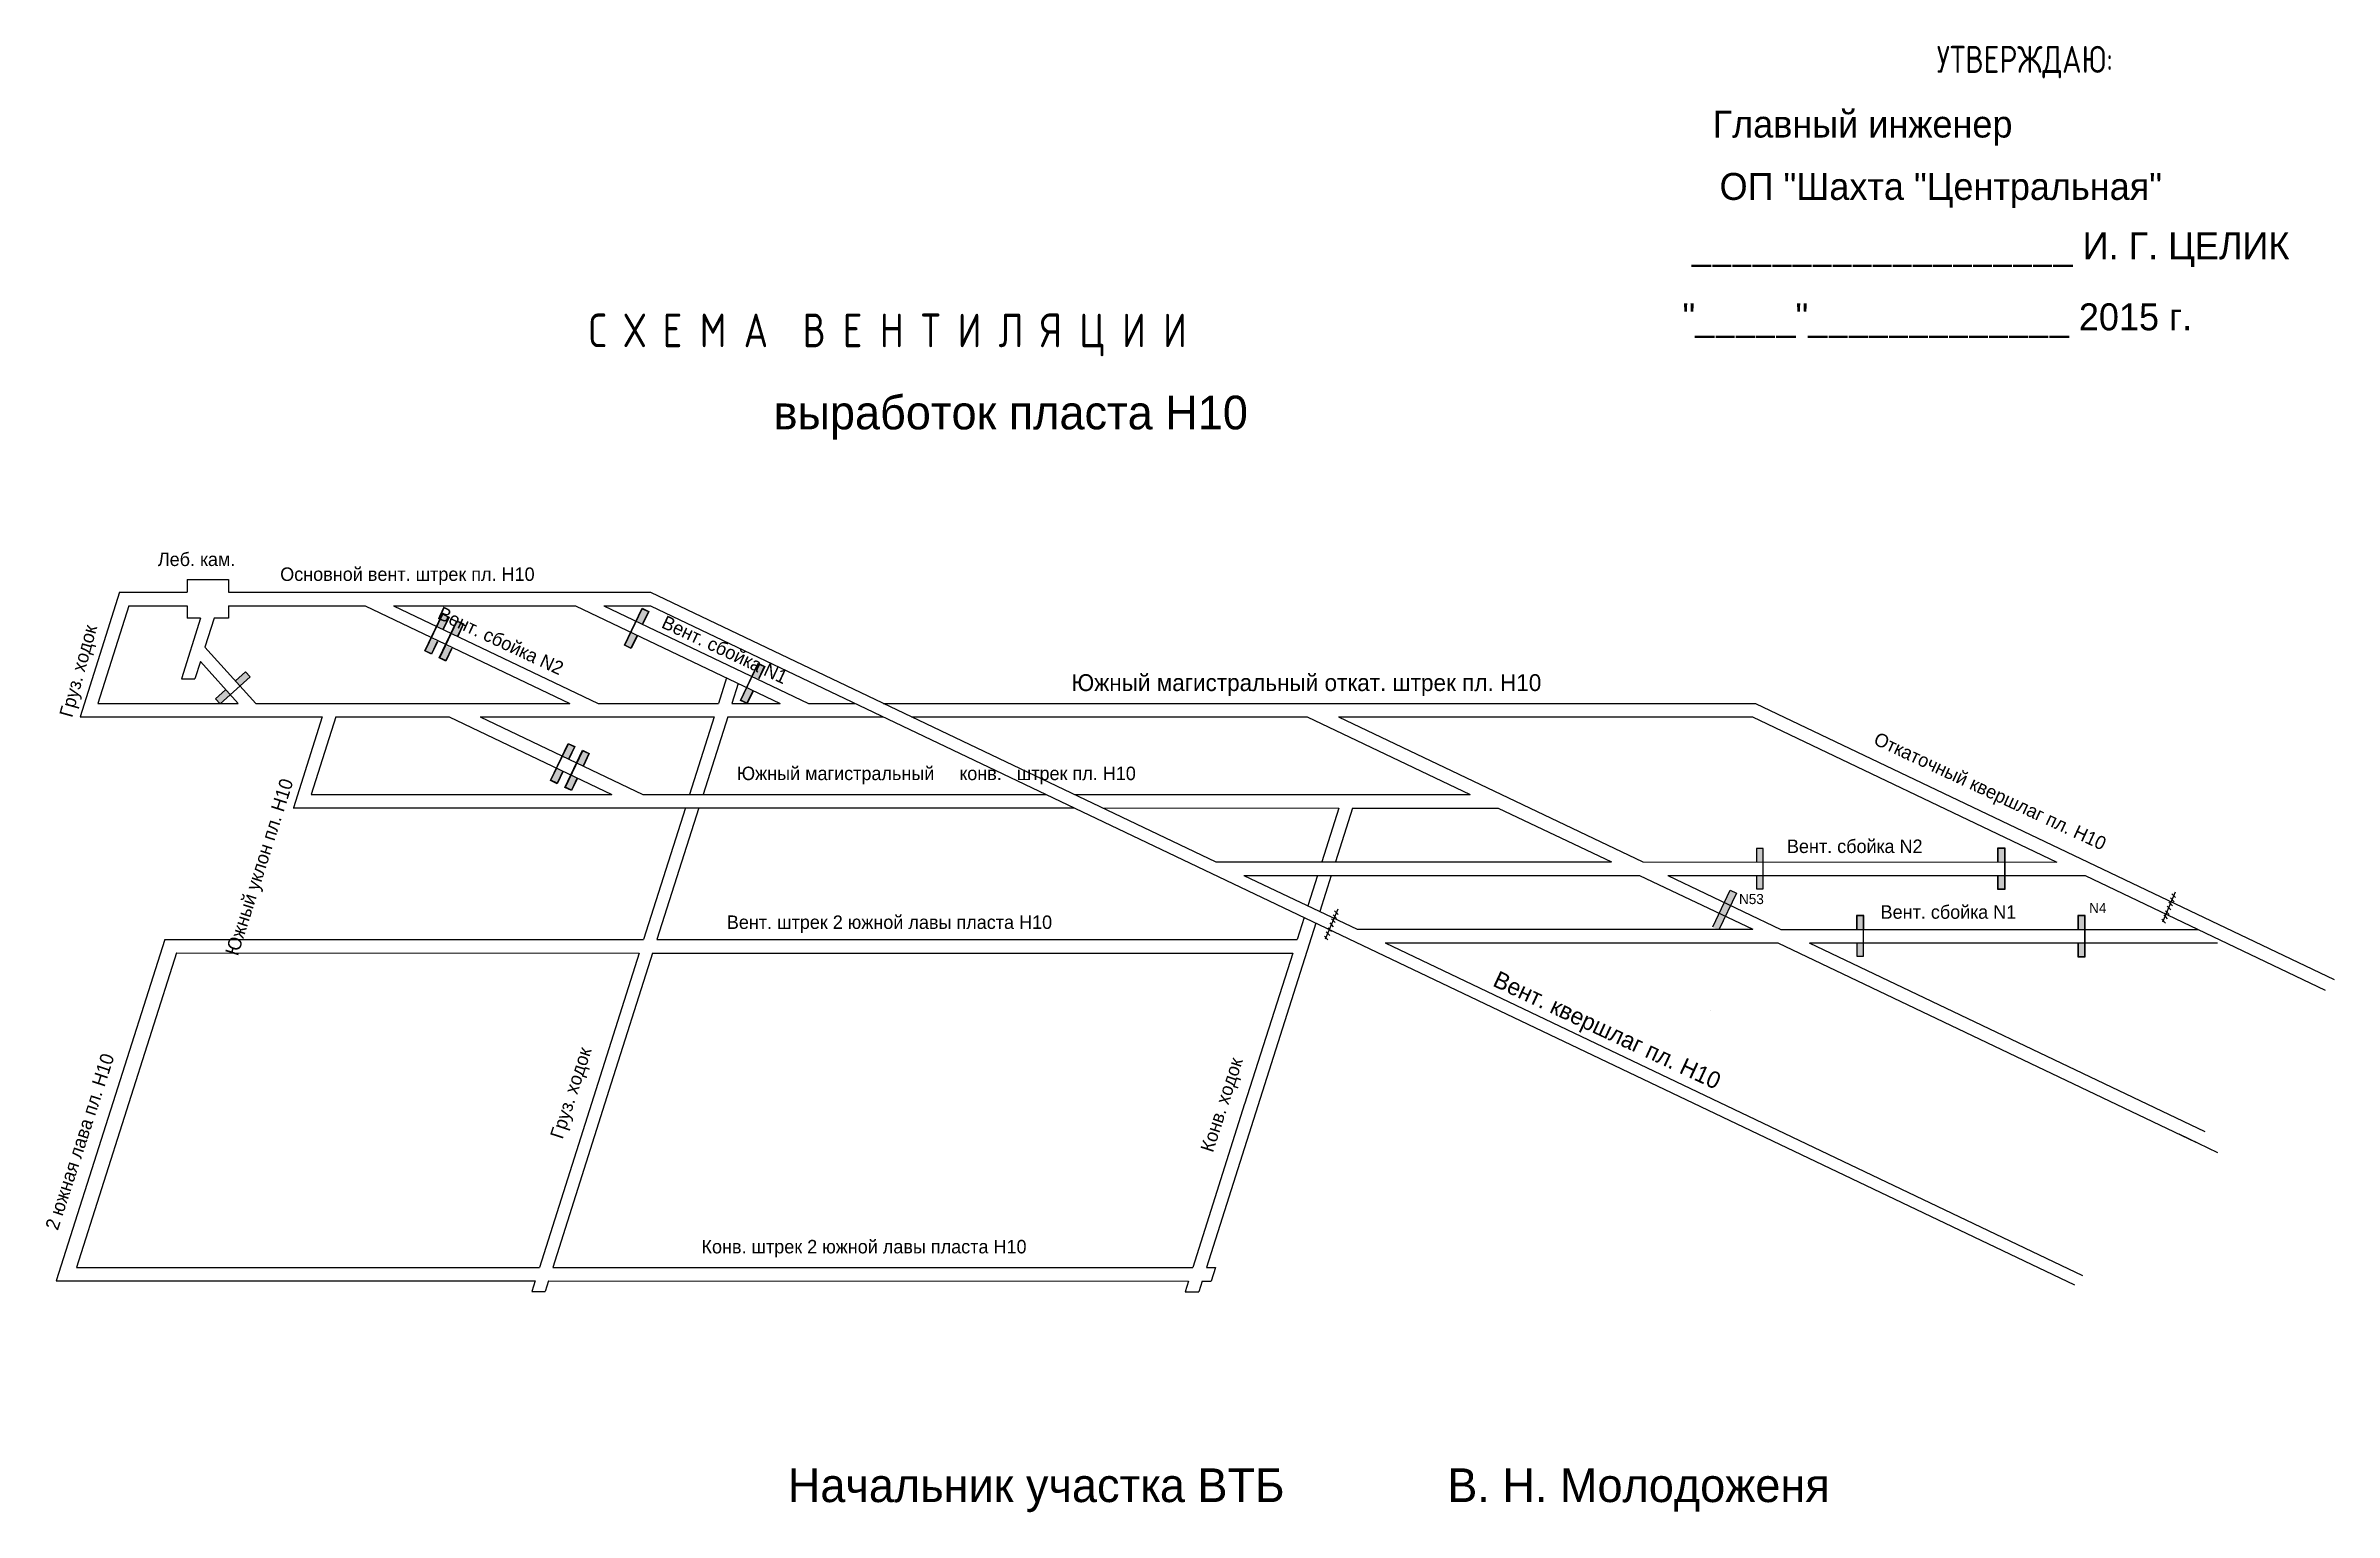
# Model space of a CAD drawing. Header units: millimetres. Extents: x -1190 to -511, y -193 to 242.
import ezdxf

# ---------------------------------------------------------------- set-up
doc = ezdxf.new("R2010")
doc.units = ezdxf.units.MM
for name, color, linetype in [('Двери', 7, 'Continuous'), ('Номера перемычек', 7, 'Continuous'), ('Перемычки', 7, 'Continuous')]:
    doc.layers.add(name, color=color, linetype=linetype)
doc.styles.add('ESKD', font='Eskdwin')

msp = doc.modelspace()

# ---------------------------------------------------------------- hatches: boundary and pattern name
at = {"layer": 'Двери'}
h = msp.add_hatch(color=256, dxfattribs=at)
h.paths.add_polyline_path([(-1013.07, 70.71), (-1011.3, 74.42), (-1013.29, 75.36), (-1015.05, 71.66), (-1014.96, 71.62), (-1013.24, 75.23), (-1011.44, 74.37), (-1013.16, 70.76)])
h.paths.add_polyline_path([(-1016.69, 68.01), (-1014.96, 71.62), (-1015.05, 71.66), (-1016.78, 68.05)])
h.paths.add_polyline_path([(-1016.55, 63.4), (-1014.79, 67.1), (-1014.88, 67.15), (-1016.6, 63.54), (-1018.41, 64.4), (-1016.69, 68.01), (-1016.78, 68.05), (-1018.54, 64.35)])
h = msp.add_hatch(color=3, dxfattribs=at)
h.paths.add_polyline_path([(-1011.44, 74.37), (-1013.24, 75.23), (-1014.96, 71.62), (-1013.16, 70.76)])
h.paths.add_polyline_path([(-1018.41, 64.4), (-1016.6, 63.54), (-1014.88, 67.15), (-1016.69, 68.01)])
h = msp.add_hatch(color=256, dxfattribs=at)
h.paths.add_polyline_path([(-1072.32, 69.04), (-1070.56, 72.74), (-1072.54, 73.69), (-1074.31, 69.99), (-1074.22, 69.95), (-1072.49, 73.56), (-1070.69, 72.7), (-1072.41, 69.09)])
h.paths.add_polyline_path([(-1075.94, 66.34), (-1074.22, 69.95), (-1074.31, 69.99), (-1076.03, 66.38)])
h.paths.add_polyline_path([(-1075.81, 61.73), (-1074.04, 65.43), (-1074.13, 65.48), (-1075.85, 61.87), (-1077.66, 62.73), (-1075.94, 66.34), (-1076.03, 66.38), (-1077.79, 62.68)])
h = msp.add_hatch(color=3, dxfattribs=at)
h.paths.add_polyline_path([(-1070.69, 72.7), (-1072.49, 73.56), (-1074.22, 69.95), (-1072.41, 69.09)])
h.paths.add_polyline_path([(-1077.66, 62.73), (-1075.85, 61.87), (-1074.13, 65.48), (-1075.94, 66.34)])
h = msp.add_hatch(color=256, dxfattribs=at)
h.paths.add_polyline_path([(-1068.04, 67), (-1066.28, 70.7), (-1068.26, 71.65), (-1070.03, 67.95), (-1069.94, 67.91), (-1068.22, 71.52), (-1066.41, 70.65), (-1068.13, 67.04)])
h.paths.add_polyline_path([(-1071.66, 64.29), (-1069.94, 67.91), (-1070.03, 67.95), (-1071.75, 64.34)])
h.paths.add_polyline_path([(-1071.53, 59.69), (-1069.76, 63.39), (-1069.85, 63.43), (-1071.58, 59.82), (-1073.38, 60.68), (-1071.66, 64.29), (-1071.75, 64.34), (-1073.51, 60.64)])
h = msp.add_hatch(color=3, dxfattribs=at)
h.paths.add_polyline_path([(-1066.41, 70.65), (-1068.22, 71.52), (-1069.94, 67.91), (-1068.13, 67.04)])
h.paths.add_polyline_path([(-1073.38, 60.68), (-1071.58, 59.82), (-1069.85, 63.43), (-1071.66, 64.29)])
h = msp.add_hatch(color=256, dxfattribs=at)
h.paths.add_polyline_path([(-1134.04, 53.88), (-1131, 56.64), (-1129.53, 55.01), (-1132.56, 52.25), (-1132.63, 52.33), (-1129.67, 55.01), (-1131.01, 56.49), (-1133.97, 53.81)])
h.paths.add_polyline_path([(-1135.59, 49.64), (-1132.63, 52.33), (-1132.56, 52.25), (-1135.53, 49.56)])
h.paths.add_polyline_path([(-1140.04, 48.44), (-1137, 51.19), (-1136.94, 51.12), (-1139.9, 48.43), (-1138.56, 46.95), (-1135.59, 49.64), (-1135.53, 49.56), (-1138.56, 46.81)])
h = msp.add_hatch(color=3, dxfattribs=at)
h.paths.add_polyline_path([(-1131.01, 56.49), (-1129.67, 55.01), (-1132.63, 52.33), (-1133.97, 53.81)])
h.paths.add_polyline_path([(-1138.56, 46.95), (-1139.9, 48.43), (-1136.94, 51.12), (-1135.59, 49.64)])
h = msp.add_hatch(color=256, dxfattribs=at)
h.paths.add_polyline_path([(-978.65, 54.36), (-976.89, 58.06), (-978.87, 59.01), (-980.64, 55.31), (-980.55, 55.27), (-978.82, 58.88), (-977.02, 58.02), (-978.74, 54.41)])
h.paths.add_polyline_path([(-982.27, 51.66), (-980.55, 55.27), (-980.64, 55.31), (-982.36, 51.7)])
h.paths.add_polyline_path([(-982.14, 47.05), (-980.37, 50.75), (-980.46, 50.8), (-982.18, 47.19), (-983.99, 48.05), (-982.27, 51.66), (-982.36, 51.7), (-984.12, 48)])
h = msp.add_hatch(color=3, dxfattribs=at)
h.paths.add_polyline_path([(-977.02, 58.02), (-978.82, 58.88), (-980.55, 55.27), (-978.74, 54.41)])
h.paths.add_polyline_path([(-983.99, 48.05), (-982.18, 47.19), (-980.46, 50.8), (-982.27, 51.66)])
h = msp.add_hatch(color=256, dxfattribs=at)
h.paths.add_polyline_path([(-1035.02, 30.59), (-1033.26, 34.29), (-1035.24, 35.24), (-1037.01, 31.54), (-1036.92, 31.5), (-1035.19, 35.11), (-1033.39, 34.25), (-1035.11, 30.64)])
h.paths.add_polyline_path([(-1038.64, 27.89), (-1036.92, 31.5), (-1037.01, 31.54), (-1038.73, 27.93)])
h.paths.add_polyline_path([(-1038.51, 23.28), (-1036.74, 26.98), (-1036.83, 27.03), (-1038.55, 23.42), (-1040.36, 24.28), (-1038.64, 27.89), (-1038.73, 27.93), (-1040.49, 24.23)])
h = msp.add_hatch(color=3, dxfattribs=at)
h.paths.add_polyline_path([(-1033.39, 34.25), (-1035.19, 35.11), (-1036.92, 31.5), (-1035.11, 30.64)])
h.paths.add_polyline_path([(-1040.36, 24.28), (-1038.55, 23.42), (-1036.83, 27.03), (-1038.64, 27.89)])
h = msp.add_hatch(color=256, dxfattribs=at)
h.paths.add_polyline_path([(-1030.74, 28.55), (-1028.98, 32.25), (-1030.96, 33.2), (-1032.73, 29.5), (-1032.64, 29.45), (-1030.92, 33.06), (-1029.11, 32.2), (-1030.83, 28.59)])
h.paths.add_polyline_path([(-1034.36, 25.84), (-1032.64, 29.45), (-1032.73, 29.5), (-1034.45, 25.89)])
h.paths.add_polyline_path([(-1034.23, 21.24), (-1032.46, 24.94), (-1032.55, 24.98), (-1034.28, 21.37), (-1036.08, 22.23), (-1034.36, 25.84), (-1034.45, 25.89), (-1036.21, 22.19)])
h = msp.add_hatch(color=3, dxfattribs=at)
h.paths.add_polyline_path([(-1029.11, 32.2), (-1030.92, 33.06), (-1032.64, 29.45), (-1030.83, 28.59)])
h.paths.add_polyline_path([(-1036.08, 22.23), (-1034.28, 21.37), (-1032.55, 24.98), (-1034.36, 25.84)])
h = msp.add_hatch(color=256, dxfattribs=at)
h.paths.add_polyline_path([(-682.64, 0.05), (-682.64, 4.15), (-680.44, 4.15), (-680.44, 0.05), (-680.54, 0.05), (-680.54, 4.05), (-682.54, 4.05), (-682.54, 0.05)])
h.paths.add_polyline_path([(-680.54, -3.95), (-680.54, 0.05), (-680.44, 0.05), (-680.44, -3.95)])
h.paths.add_polyline_path([(-682.65, -8.05), (-682.64, -3.95), (-682.54, -3.95), (-682.54, -7.95), (-680.54, -7.95), (-680.54, -3.95), (-680.44, -3.95), (-680.45, -8.05)])
h = msp.add_hatch(color=3, dxfattribs=at)
h.paths.add_polyline_path([(-682.54, 4.05), (-680.54, 4.05), (-680.54, 0.05), (-682.54, 0.05)])
h.paths.add_polyline_path([(-680.54, -7.95), (-682.54, -7.95), (-682.54, -3.95), (-680.54, -3.95)])
h = msp.add_hatch(color=256, dxfattribs=at)
h.paths.add_polyline_path([(-610.93, 0.05), (-610.93, 4.15), (-608.73, 4.15), (-608.73, 0.05), (-608.83, 0.05), (-608.83, 4.05), (-610.83, 4.05), (-610.83, 0.05)])
h.paths.add_polyline_path([(-608.83, -3.95), (-608.83, 0.05), (-608.73, 0.05), (-608.73, -3.95)])
h.paths.add_polyline_path([(-610.94, -8.05), (-610.93, -3.95), (-610.83, -3.95), (-610.84, -7.95), (-608.84, -7.95), (-608.83, -3.95), (-608.73, -3.95), (-608.74, -8.05)])
h = msp.add_hatch(color=3, dxfattribs=at)
h.paths.add_polyline_path([(-610.83, 4.05), (-608.83, 4.05), (-608.83, 0.05), (-610.83, 0.05)])
h.paths.add_polyline_path([(-608.84, -7.95), (-610.84, -7.95), (-610.83, -3.95), (-608.83, -3.95)])
h = msp.add_hatch(color=256, dxfattribs=at)
h.paths.add_polyline_path([(-652.81, -19.96), (-652.81, -15.86), (-650.61, -15.86), (-650.61, -19.96), (-650.71, -19.96), (-650.71, -15.96), (-652.71, -15.96), (-652.71, -19.96)])
h.paths.add_polyline_path([(-650.71, -23.96), (-650.71, -19.96), (-650.61, -19.96), (-650.61, -23.96)])
h.paths.add_polyline_path([(-652.81, -28.06), (-652.81, -23.96), (-652.71, -23.96), (-652.71, -27.96), (-650.71, -27.96), (-650.71, -23.96), (-650.61, -23.96), (-650.61, -28.06)])
h = msp.add_hatch(color=3, dxfattribs=at)
h.paths.add_polyline_path([(-652.71, -15.96), (-650.71, -15.96), (-650.71, -19.96), (-652.71, -19.96)])
h.paths.add_polyline_path([(-650.71, -27.96), (-652.71, -27.96), (-652.71, -23.96), (-650.71, -23.96)])
h = msp.add_hatch(color=256, dxfattribs=at)
h.paths.add_polyline_path([(-587.14, -19.97), (-587.14, -15.87), (-584.94, -15.87), (-584.94, -19.97), (-585.04, -19.97), (-585.04, -15.97), (-587.04, -15.97), (-587.04, -19.97)])
h.paths.add_polyline_path([(-585.04, -23.97), (-585.04, -19.97), (-584.94, -19.97), (-584.94, -23.97)])
h.paths.add_polyline_path([(-587.14, -28.07), (-587.14, -23.97), (-587.04, -23.97), (-587.04, -27.97), (-585.04, -27.97), (-585.04, -23.97), (-584.94, -23.97), (-584.94, -28.07)])
h = msp.add_hatch(color=3, dxfattribs=at)
h.paths.add_polyline_path([(-587.04, -15.97), (-585.04, -15.97), (-585.04, -19.97), (-587.04, -19.97)])
h.paths.add_polyline_path([(-585.04, -27.97), (-587.04, -27.97), (-587.04, -23.97), (-585.04, -23.97)])
at = {"layer": 'Перемычки'}
h = msp.add_hatch(color=256, dxfattribs=at)
h.paths.add_polyline_path([(-690.33, -8.22), (-692.1, -11.92), (-692.01, -11.96), (-690.29, -8.35), (-688.48, -9.21), (-690.2, -12.82), (-690.11, -12.87), (-688.35, -9.17)])
h.paths.add_polyline_path([(-692.01, -11.96), (-692.1, -11.92), (-695.59, -19.23), (-693.6, -20.18), (-690.11, -12.87), (-690.2, -12.82), (-693.65, -20.05), (-695.45, -19.18)])
h = msp.add_hatch(color=3, dxfattribs=at)
h.paths.add_polyline_path([(-688.48, -9.21), (-690.29, -8.35), (-692.01, -11.96), (-690.2, -12.82)])
h.paths.add_polyline_path([(-693.73, -15.57), (-691.93, -16.43), (-690.2, -12.82), (-692.01, -11.96)])
h.paths.add_polyline_path([(-693.73, -15.57), (-695.45, -19.18), (-693.65, -20.05), (-691.93, -16.43)])

# ---------------------------------------------------------------- linework, layer by layer
for p, q in [((-1148.34, 83.89), (-1136.04, 83.89)), ((-1148.34, 83.89), (-1148.34, 80.09)), ((-1136.04, 83.89), (-1136.04, 80.09)), ((-1168.42, 80.09), (-1180.11, 43.13)), ((-1165.69, 76.09), (-1174.85, 47.13)), ((-1168.42, 80.09), (-1148.34, 80.09)), ((-1165.69, 76.09), (-1148.34, 76.09)), ((-1164.42, 80.09), (-1164.42, 80.09)), ((-1148.34, 76.09), (-1148.34, 72.41)), ((-1136.04, 80.09), (-1010.83, 80.09)), ((-1136.04, 76.09), (-1111.61, 76.09)), ((-1136.04, 76.09), (-1136.04, 72.41)), ((-1111.61, 76.09), (-1095.46, 76.09)), ((-1095.46, 76.09), (-1034.73, 47.12)), ((-1087.07, 76.09), (-1026.34, 47.12)), ((-1087.07, 76.09), (-1033.06, 76.09)), ((-1039.57, 76.09), (-1033.06, 76.09)), ((-1033.06, 76.09), (-972.34, 47.12)), ((-1024.68, 76.09), (-963.95, 47.12)), ((-1024.68, 76.09), (-1010.83, 76.09)), ((-1017.03, 76.09), (-1010.83, 76.09)), ((-1010.83, 80.09), (-843.04, 0.07)), ((-1010.83, 76.09), (-588.11, -125.51)), ((-1144.33, 72.41), (-1150.02, 54.42)), ((-1144.33, 72.41), (-1148.34, 72.41)), ((-1140.33, 72.41), (-1143.05, 63.81)), ((-1136.04, 72.41), (-1140.33, 72.41)), ((-1143.05, 63.81), (-1127.91, 47.13)), ((-1150.02, 54.42), (-1146.02, 54.42)), ((-1144.4, 59.53), (-1146.02, 54.42)), ((-1144.4, 59.53), (-1133.15, 47.13)), ((-988.23, 54.7), (-990.62, 47.12)), ((-984.75, 53.04), (-986.62, 47.12)), ((-1180.11, 43.13), (-1108.22, 43.12)), ((-1174.85, 47.13), (-1133.15, 47.13)), ((-1127.91, 47.13), (-1034.73, 47.12)), ((-1108.22, 43.12), (-1116.77, 16.09)), ((-1104.22, 43.12), (-1111.5, 20.09)), ((-1104.22, 43.12), (-1070.61, 43.12)), ((-1070.61, 43.12), (-1022.29, 20.08)), ((-1061.36, 43.12), (-1013.05, 20.08)), ((-1061.36, 43.12), (-991.89, 43.12)), ((-1026.34, 47.12), (-990.62, 47.12)), ((-991.89, 43.12), (-999.18, 20.09)), ((-987.89, 43.12), (-995.18, 20.08)), ((-987.89, 43.12), (-941.71, 43.12)), ((-986.62, 47.12), (-972.34, 47.12)), ((-978.84, 47.12), (-972.34, 47.12)), ((-963.95, 47.12), (-950.1, 47.12)), ((-941.71, 47.12), (-682.79, 47.12)), ((-933.32, 43.12), (-815.9, 43.12)), ((-815.9, 43.12), (-767.54, 20.06)), ((-806.6, 43.12), (-716.29, 0.05)), ((-806.6, 43.12), (-683.69, 43.12)), ((-683.69, 43.12), (-593.36, 0.03)), ((-682.79, 47.12), (-511.02, -34.81)), ((-1116.83, 16.09), (-884.99, 16.07)), ((-1111.5, 20.09), (-1022.3, 20.09)), ((-1013.05, 20.08), (-893.37, 20.07)), ((-1000.44, 16.09), (-1012.85, -22.98)), ((-996.44, 16.08), (-1008.89, -22.98)), ((-884.99, 20.07), (-767.54, 20.06)), ((-876.6, 16.07), (-806.46, 16.06)), ((-806.46, 16.06), (-811.52, 0.06)), ((-802.46, 16.06), (-807.52, 0.06)), ((-802.46, 16.06), (-783.87, 16.06)), ((-783.87, 16.06), (-759.15, 16.06)), ((-759.15, 16.06), (-725.59, 0.05)), ((-843.04, 0.07), (-780.12, 0.06)), ((-780.12, 0.06), (-725.59, 0.05)), ((-716.29, 0.05), (-593.36, 0.03)), ((-834.65, -3.94), (-771.73, -3.94)), ((-834.65, -3.94), (-801.09, -19.94)), ((-812.78, -3.94), (-815.65, -13)), ((-808.78, -3.94), (-812.17, -14.65)), ((-771.73, -3.94), (-717.2, -3.95)), ((-717.2, -3.95), (-683.64, -19.95)), ((-708.81, -3.95), (-675.25, -19.96)), ((-708.81, -3.95), (-584.97, -3.97)), ((-584.97, -3.97), (-513.7, -37.96)), ((-558.24, -8.95), (-561.96, -17.85)), ((-560.61, -13.08), (-559.56, -14.18)), ((-560.08, -11.85), (-559.02, -12.95)), ((-559.62, -10.65), (-558.57, -11.75)), ((-559.2, -9.45), (-558.14, -10.55)), ((-813.27, -18.13), (-845.79, -120.35)), ((-816.75, -16.47), (-818.83, -22.99)), ((-806.82, -13.95), (-810.53, -22.84)), ((-809.69, -19.46), (-808.63, -20.56)), ((-809.18, -18.07), (-808.13, -19.17)), ((-808.65, -16.84), (-807.6, -17.94)), ((-808.2, -15.65), (-807.15, -16.75)), ((-807.77, -14.44), (-806.72, -15.54)), ((-801.09, -19.94), (-738.17, -19.95)), ((-738.17, -19.95), (-683.64, -19.95)), ((-675.25, -19.96), (-551.42, -19.97)), ((-562.18, -16.98), (-561.13, -18.08)), ((-561.64, -15.69), (-560.59, -16.79)), ((-561.11, -14.46), (-560.06, -15.56)), ((-1155, -22.97), (-1187.2, -124.32)), ((-1151.52, -26.97), (-1181.18, -120.32)), ((-1155, -22.97), (-1012.85, -22.98)), ((-1151.52, -26.97), (-1014.12, -26.98)), ((-1150.24, -22.97), (-1150.24, -22.97)), ((-1014.12, -26.98), (-1043.78, -120.33)), ((-1010.17, -26.98), (-1023.16, -67.75)), ((-1010.17, -26.98), (-820.11, -26.99)), ((-1008.89, -22.98), (-818.83, -22.99)), ((-820.11, -26.99), (-834.45, -71.82)), ((-810.75, -21.97), (-809.7, -23.07)), ((-810.22, -20.69), (-809.17, -21.79)), ((-792.7, -23.94), (-738.17, -23.95)), ((-792.7, -23.94), (-585.69, -122.67)), ((-738.17, -23.95), (-676.16, -23.96)), ((-676.16, -23.96), (-552.09, -83.13)), ((-666.86, -23.96), (-549.4, -79.97)), ((-666.77, -23.97), (-545.71, -23.99)), ((-696.23, -43.95), (-696.23, -43.95)), ((-1023.16, -67.75), (-1039.79, -120.33)), ((-834.44, -71.77), (-849.81, -120.35)), ((-557.19, -80.69), (-545.71, -86.17)), ((-557.19, -80.69), (-557.19, -80.69)), ((-557.19, -80.69), (-557.19, -80.69)), ((-1181.18, -120.32), (-1043.78, -120.33)), ((-1039.79, -120.33), (-849.81, -120.35)), ((-845.79, -120.35), (-843.14, -120.35)), ((-843.14, -120.35), (-844.39, -124.35)), ((-1187.2, -124.32), (-1045.06, -124.33)), ((-1045.06, -124.33), (-1046.06, -127.49)), ((-1046.06, -127.49), (-1042.06, -127.5)), ((-1041.06, -124.33), (-1042.06, -127.5)), ((-1041.06, -124.33), (-851.07, -124.35)), ((-851.07, -124.35), (-852.07, -127.52)), ((-852.07, -127.52), (-848.07, -127.52)), ((-847.06, -124.35), (-848.07, -127.52)), ((-847.06, -124.35), (-844.39, -124.35))]:
    msp.add_line(p, q)
at = {"layer": 'Двери'}
for points in [[(-1014.79, 67.1), (-1016.55, 63.4), (-1018.54, 64.35), (-1013.29, 75.36), (-1011.3, 74.42), (-1013.07, 70.71)], [(-1014.88, 67.15), (-1016.6, 63.54), (-1018.41, 64.4), (-1013.24, 75.23), (-1011.44, 74.37), (-1013.16, 70.76)], [(-1074.04, 65.43), (-1075.81, 61.73), (-1077.79, 62.68), (-1072.54, 73.69), (-1070.56, 72.74), (-1072.32, 69.04)], [(-1074.13, 65.48), (-1075.85, 61.87), (-1077.66, 62.73), (-1072.49, 73.56), (-1070.69, 72.7), (-1072.41, 69.09)], [(-1069.76, 63.39), (-1071.53, 59.69), (-1073.51, 60.64), (-1068.26, 71.65), (-1066.28, 70.7), (-1068.04, 67)], [(-1069.85, 63.43), (-1071.58, 59.82), (-1073.38, 60.68), (-1068.22, 71.52), (-1066.41, 70.65), (-1068.13, 67.04)], [(-1136.94, 51.12), (-1139.9, 48.43), (-1138.56, 46.95), (-1129.67, 55.01), (-1131.01, 56.49), (-1133.97, 53.81)], [(-980.37, 50.75), (-982.14, 47.05), (-984.12, 48), (-978.87, 59.01), (-976.89, 58.06), (-978.65, 54.36)], [(-980.46, 50.8), (-982.18, 47.19), (-983.99, 48.05), (-978.82, 58.88), (-977.02, 58.02), (-978.74, 54.41)], [(-1036.74, 26.98), (-1038.51, 23.28), (-1040.49, 24.23), (-1035.24, 35.24), (-1033.26, 34.29), (-1035.02, 30.59)], [(-1036.83, 27.03), (-1038.55, 23.42), (-1040.36, 24.28), (-1035.19, 35.11), (-1033.39, 34.25), (-1035.11, 30.64)], [(-1032.46, 24.94), (-1034.23, 21.24), (-1036.21, 22.19), (-1030.96, 33.2), (-1028.98, 32.25), (-1030.74, 28.55)], [(-1032.55, 24.98), (-1034.28, 21.37), (-1036.08, 22.23), (-1030.92, 33.06), (-1029.11, 32.2), (-1030.83, 28.59)], [(-682.54, -3.95), (-682.54, -7.95), (-680.54, -7.95), (-680.54, 4.05), (-682.54, 4.05), (-682.54, 0.05)], [(-610.93, -3.95), (-610.94, -8.05), (-608.74, -8.05), (-608.73, 4.15), (-610.93, 4.15), (-610.93, 0.05)], [(-610.83, -3.95), (-610.84, -7.95), (-608.84, -7.95), (-608.83, 4.05), (-610.83, 4.05), (-610.83, 0.05)], [(-650.61, -19.95), (-650.61, -15.86), (-652.81, -15.86), (-652.81, -19.96)], [(-652.71, -23.96), (-652.71, -27.96), (-650.71, -27.96), (-650.71, -15.96), (-652.71, -15.96), (-652.71, -19.96)], [(-587.14, -23.97), (-587.14, -28.07), (-584.94, -28.07), (-584.94, -15.87), (-587.14, -15.87), (-587.14, -19.97)], [(-587.04, -23.97), (-587.04, -27.97), (-585.04, -27.97), (-585.04, -15.97), (-587.04, -15.97), (-587.04, -19.97)]]:
    msp.add_lwpolyline(points, dxfattribs=at)
at = {"layer": 'Перемычки'}
msp.add_lwpolyline([(-695.45, -19.18), (-690.29, -8.35), (-688.48, -9.21), (-693.65, -20.05)], dxfattribs=at)

# ---------------------------------------------------------------- texts
at = {"lineweight": 25, "style": 'ESKD'}
for s, height, p in [('УТВЕРЖДАЮ:', 8, (-629, 234.28)), ('С Х Е М А  В Е Н Т И Л Я Ц И И', 10, (-1029.13, 152.84))]:
    msp.add_text(s, height=height, dxfattribs=at).set_placement(p)
for s, height, p in [('Главный инженер', 8, (-695.53, 215.08)), ('ОП "Шахта "Центральная"', 8, (-693.47, 196.57)), ('___________________ И. Г. ЦЕЛИК', 8, (-701.69, 178.95)), ('"_____"_____________ 2015 г.', 8, (-704.48, 157.86)), ('выработок пласта Н10', 10, (-974.26, 128.46)), ('Леб. кам.', 4, (-1157.04, 87.89)), ('Основной вент. штрек пл. Н10', 4, (-1120.72, 83.47)), ('Южный магистральный откат. штрек пл. Н10', 5, (-885.85, 50.78)), ('Южный магистральный     конв.   штрек пл. Н10', 4, (-985.16, 24.34)), ('Вент. сбойка N2', 4, (-673.47, 2.7)), ('Вент. сбойка N1', 4, (-645.67, -16.81)), ('Вент. штрек 2 южной лавы пласта Н10', 4, (-988.14, -19.84)), ('Конв. штрек 2 южной лавы пласта Н10', 4, (-995.67, -116.14)), ('Начальник участка ВТБ             В. Н. Молодоженя', 10, (-970.04, -189.96))]:
    msp.add_text(s, height=height).set_placement(p)
for s, height, rotation, p in [('Вент. сбойка N2', 4, 335, (-1074.34, 72.42)), ('Груз. ходок', 4, 74.50185, (-1182.51, 42.72)), ('Вент. сбойка N1', 4, 335, (-1007.85, 69.75)), ('Откаточный квершлаг пл. Н10', 4, 335, (-648.06, 35.15)), ('Южный уклон пл. Н10', 4, 72.36153, (-1133.32, -28.06)), ('Вент. квершлаг пл. Н10', 5, 335, (-761.11, -36.62)), ('2 южная лава пл. Н10', 4, 72, (-1186.75, -109.53)), ('Груз. ходок', 4, 72, (-1036.91, -82.45)), ('Конв. ходок', 4, 72, (-843.88, -86.4))]:
    msp.add_text(s, height=height, rotation=rotation).set_placement(p)
at = {"layer": 'Номера перемычек', "color": 7}
for s, p in [('N53', (-687.69, -12.46)), ('N4', (-583.76, -15.12))]:
    msp.add_text(s, height=3, dxfattribs=at).set_placement(p)

doc.saveas('drawing.dxf')
